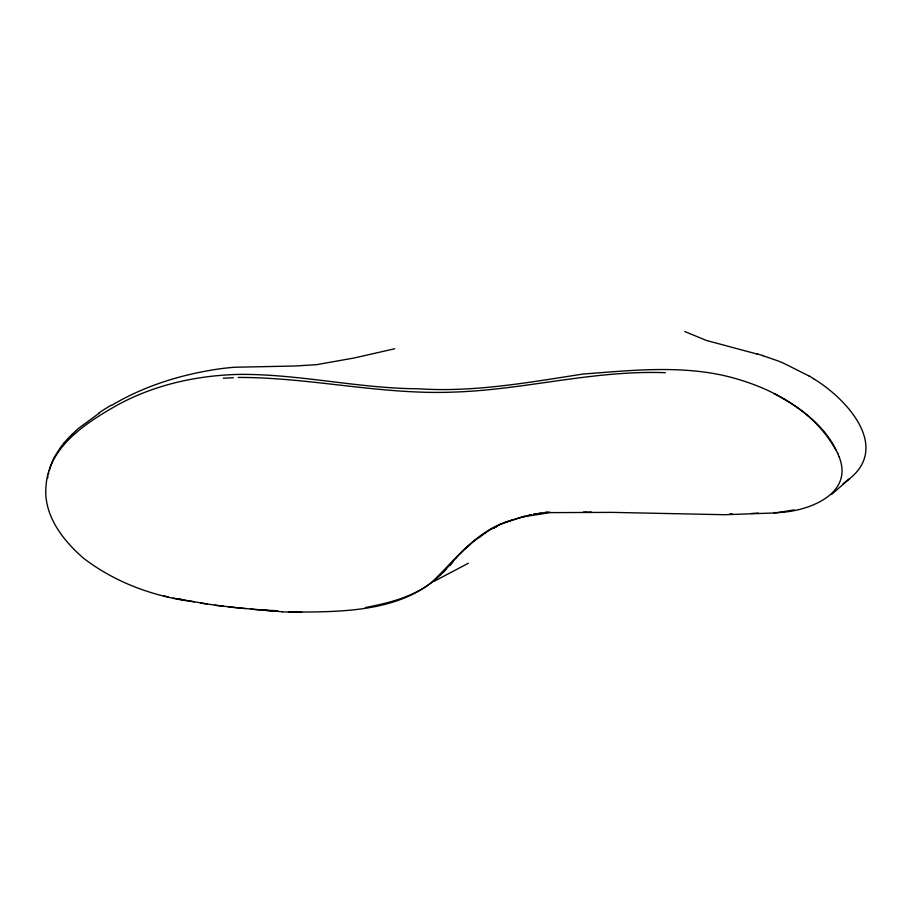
<?xml version="1.0" encoding="UTF-8"?>
<svg xmlns="http://www.w3.org/2000/svg" width="912" height="912" viewBox="0 0 912 912"><rect width="100%" height="100%" fill="white"/><g stroke="black" fill="none" stroke-linecap="round" stroke-linejoin="round"><path stroke-width="1.37" d="M47.572 478.378L47.903 476.474M48.29 474.593L48.724 472.667M50.924 465.211L52.189 461.882A210.934 108.847 25.6 0 1 54.674 456.638L60.158 447.952A288.933 149.044 25.8 0 1 64.239 442.787M456.353 557.62L443.357 572.132M449.798 565.588L453.013 561.758M64.193 442.765L67.157 439.413A508.212 262.177 25.8 0 1 72.139 434.26M456.285 557.768L462.84 550.711M440.416 574.982C400.71 613.069 340.073 611.861 288.671 612.112M440.348 575.141L446.458 569.088M459.488 554.074L470.501 544.088M831.584 494.464L849.528 478.754C890.602 445.82 845.504 397.906 813.584 378.754M466.42 547.679L474.776 540.428M849.528 478.754L843.041 483.736M479.666 537.179L484.876 533.303M484.808 533.452L490.394 529.462M474.696 540.577L479.735 537.031M99.271 413.102L78.763 428.207A388.318 199.99 25.5 0 0 72.23 434.317M500.164 524.4L493.711 528.196M111.401 405.509C144.21 385.856 181.442 374.422 219.142 368.904A304.118 168.207 26.8 0 1 234.612 367.251L294.952 366.008L316.589 364.675L354.027 358.006L394.668 348.772M468.369 563.251L434.18 581.263M496.983 526.429L490.314 529.61M500.095 524.56L511.917 520.136M516.032 519.065L520.068 517.606M507.756 521.425C475.323 531.742 455.054 560.299 431.342 582.608C412.418 597.223 388.398 603.117 365.324 607.574M524.457 516.181L510.07 520.866M518.153 518.233L531.194 514.733M516.112 518.917L506.035 521.995M794.158 509.899L775.565 512.932L724.481 514.721L611.827 512.373L549.902 512.624L522.405 516.979M528.823 515.291L531.115 514.881M533.486 514.322L535.789 513.935M533.406 514.471L536.872 513.889M543.974 512.658L547.519 512.111M543.894 512.806L549.902 512.077M538.091 513.547L541.614 513.011M538.023 513.695L542.708 512.989M758.465 513.114L751.408 513.479M729.851 514.037L732.131 513.912M223.292 378.218L233.324 377.739M585.778 512.248L591.443 512.088M773.684 512.612C803.461 513.194 855.274 495.968 838.915 456.331M238.157 377.443C310.251 377.283 381.273 394.987 453.538 392.103C524.582 389.857 593.974 369.93 665.372 372.712M583.361 512.088L585.846 512.099M301.712 612.203L282.241 611.895M282.321 611.747L250.96 609.205M245.237 608.589L214.662 605.249M276.097 611.257L228.684 607.004M223.714 606.275L200.48 603.106M207.127 603.972L173.063 598.101M835.814 449.969C813.39 408.998 767.813 385.708 723.626 375.493C677.445 365.279 629.77 370.557 583.121 374.034C528.686 382.413 473.807 392.491 418.471 388.786C358.815 388.489 300.23 374.125 240.551 374.376C196.992 375.163 152.874 384.955 114.798 406.524C84.599 423.841 48.746 447.382 46.056 485.663C43.012 514.756 62.746 540.292 83.551 558.224C115.573 582.825 154.561 596.858 194.416 601.829M163.795 595.935L168.139 596.904M183.415 599.925L178.307 598.739M757.04 354.05L706.355 340.427L684.764 331.535M774.345 393.756C800.143 407.413 825.759 426.029 837.763 453.595M808.864 375.904L784.445 363.637A74.089 37.734 25.6 0 0 777.742 360.833L768.645 357.641A163.544 78.614 25.2 0 0 762.899 355.84M837.832 453.446L838.846 456.479M277.727 610.709A576.555 310.433 27.4 0 1 261.026 609.968M49.373 470.626A285.741 147.288 26 0 1 49.693 469.463M50.057 468.187A285.741 147.288 26 0 1 50.992 465.245M98.941 412.885A801.488 410.617 24.7 0 1 111.047 405.27M757.006 353.822A138.373 67.648 25.4 0 1 762.877 355.566M808.91 375.858A55.096 28.363 24.9 0 1 813.641 378.719"/></g></svg>
